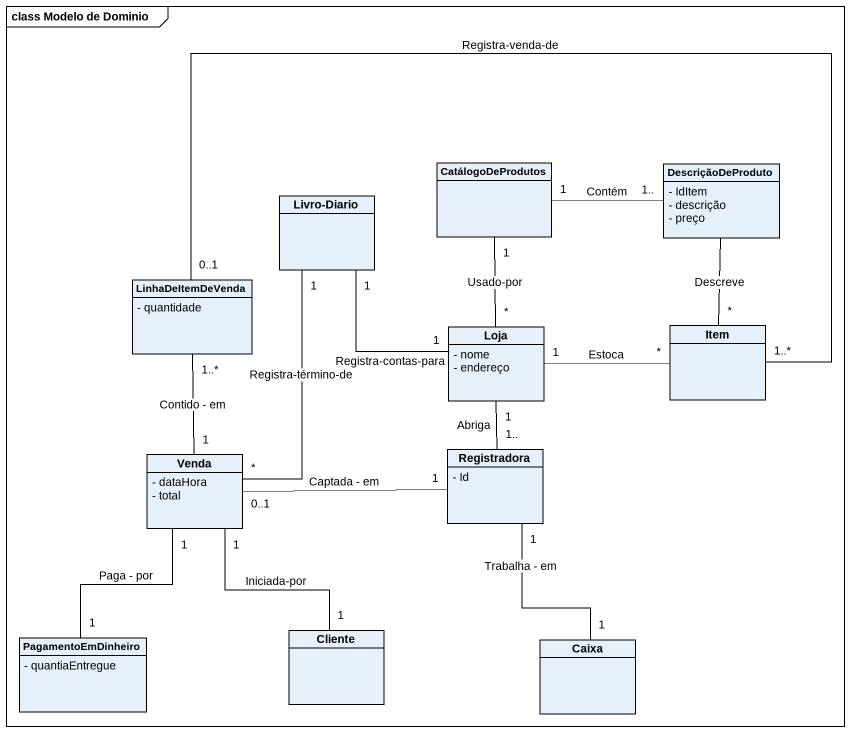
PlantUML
@startuml
mainframe class Modelo de Dominio
hide circle
hide empty members
skinparam classAttributeIconSize 0
class CatálogoDeProdutos
class DescriçãoDeProduto {
  - IdItem
  - descrição
  - preço
}
class "Livro-Diario" as Livro_Diario
class LinhaDeItemDeVenda {
  - quantidade
}
class Loja {
  - nome
  - endereço
}
class Item
class Venda {
  - dataHora
  - total
}
class Registradora {
  - Id
}
class PagamentoEmDinheiro {
  - quantiaEntregue
}
class Cliente
class Caixa
CatálogoDeProdutos "1" -right- "1.." DescriçãoDeProduto : Contém
Livro_Diario "1" -- "1" Loja : Registra-contas-para
Loja "*" -up- "1" CatálogoDeProdutos : Usado-por
Loja "1" -right- "*" Item : Estoca
Item "*" -up- DescriçãoDeProduto : Descreve
Item "1..*" -left- "0..1" LinhaDeItemDeVenda : Registra-venda-de
Venda "*" -up- "1" Livro_Diario : Registra-término-de
Venda "1" -up- "1..*" LinhaDeItemDeVenda : Contido - em
Venda "0..1" -right- "1" Registradora : Captada - em
Venda "1" -- "1" Cliente : Iniciada-por
Registradora "1.." -up- "1" Loja : Abriga
Registradora "1" -- "1" Caixa : Trabalha - em
PagamentoEmDinheiro "1" -up- "1" Venda : Paga - por
@enduml
